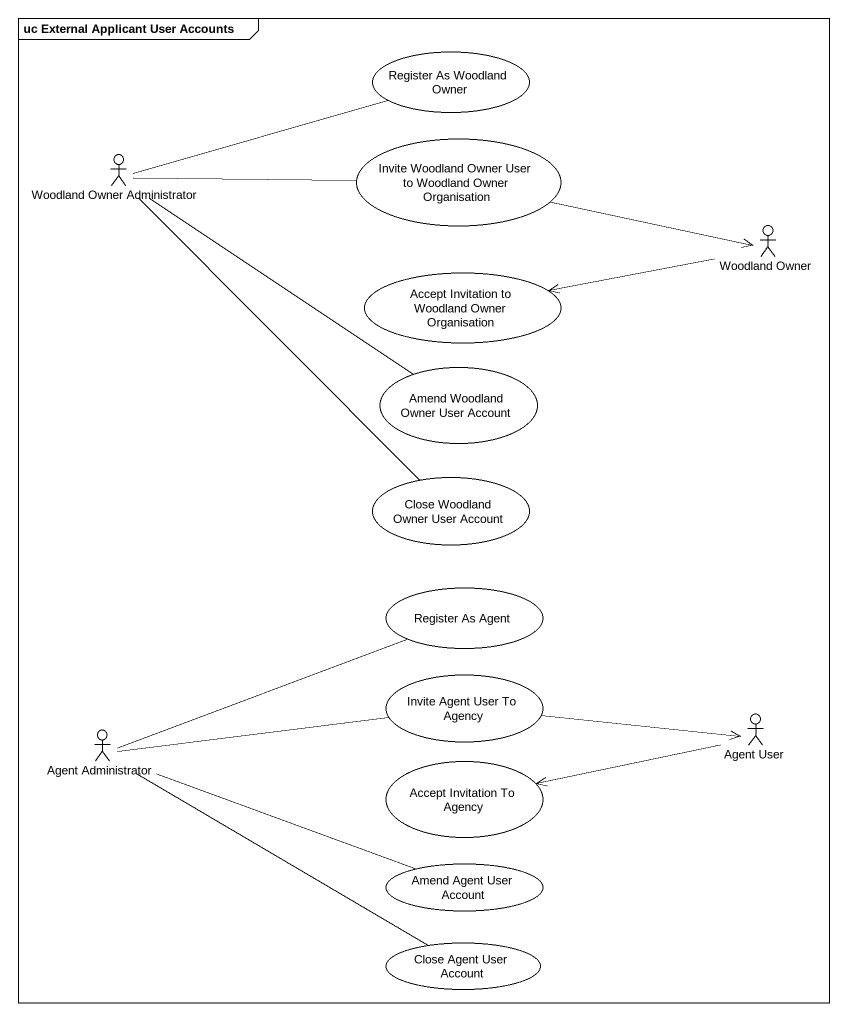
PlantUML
@startuml
mainframe uc External Applicant User Accounts
usecase "Register As Woodland Owner" as Register_As_Woodland_Owner
actor "Woodland Owner Administrator" as Woodland_Owner_Administrator
usecase "Invite Woodland Owner User to Woodland Owner Organisation" as Invite_Woodland_Owner_User
usecase "Accept Invitation to Woodland Owner Organisation" as Accept_Invitation_to
actor "Woodland Owner" as Woodland_Owner
usecase "Amend Woodland Owner User Account" as Amend_Woodland_Owner_User
usecase "Close Woodland Owner User Account" as Close_Woodland_Owner_User
usecase "Register As Agent" as Register_As_Agent
usecase "Invite Agent User To Agency" as Invite_Agent_User_To_Agency
actor "Agent Administrator" as Agent_Administrator
actor "Agent User" as Agent_User
usecase "Accept Invitation To Agency" as Accept_Invitation_To_Agency
usecase "Amend Agent User Account" as Amend_Agent_User_Account
usecase "Close Agent User Account" as Close_Agent_User_Account
Woodland_Owner_Administrator -right- Register_As_Woodland_Owner
Woodland_Owner_Administrator -right- Invite_Woodland_Owner_User
Woodland_Owner_Administrator -- Amend_Woodland_Owner_User
Woodland_Owner_Administrator -- Close_Woodland_Owner_User
Invite_Woodland_Owner_User -right-> Woodland_Owner
Woodland_Owner -left-> Accept_Invitation_to
Invite_Agent_User_To_Agency -right-> Agent_User
Agent_Administrator -right- Register_As_Agent
Agent_Administrator -right- Invite_Agent_User_To_Agency
Agent_Administrator -right- Amend_Agent_User_Account
Agent_Administrator -right- Close_Agent_User_Account
Agent_User -left-> Accept_Invitation_To_Agency
@enduml
